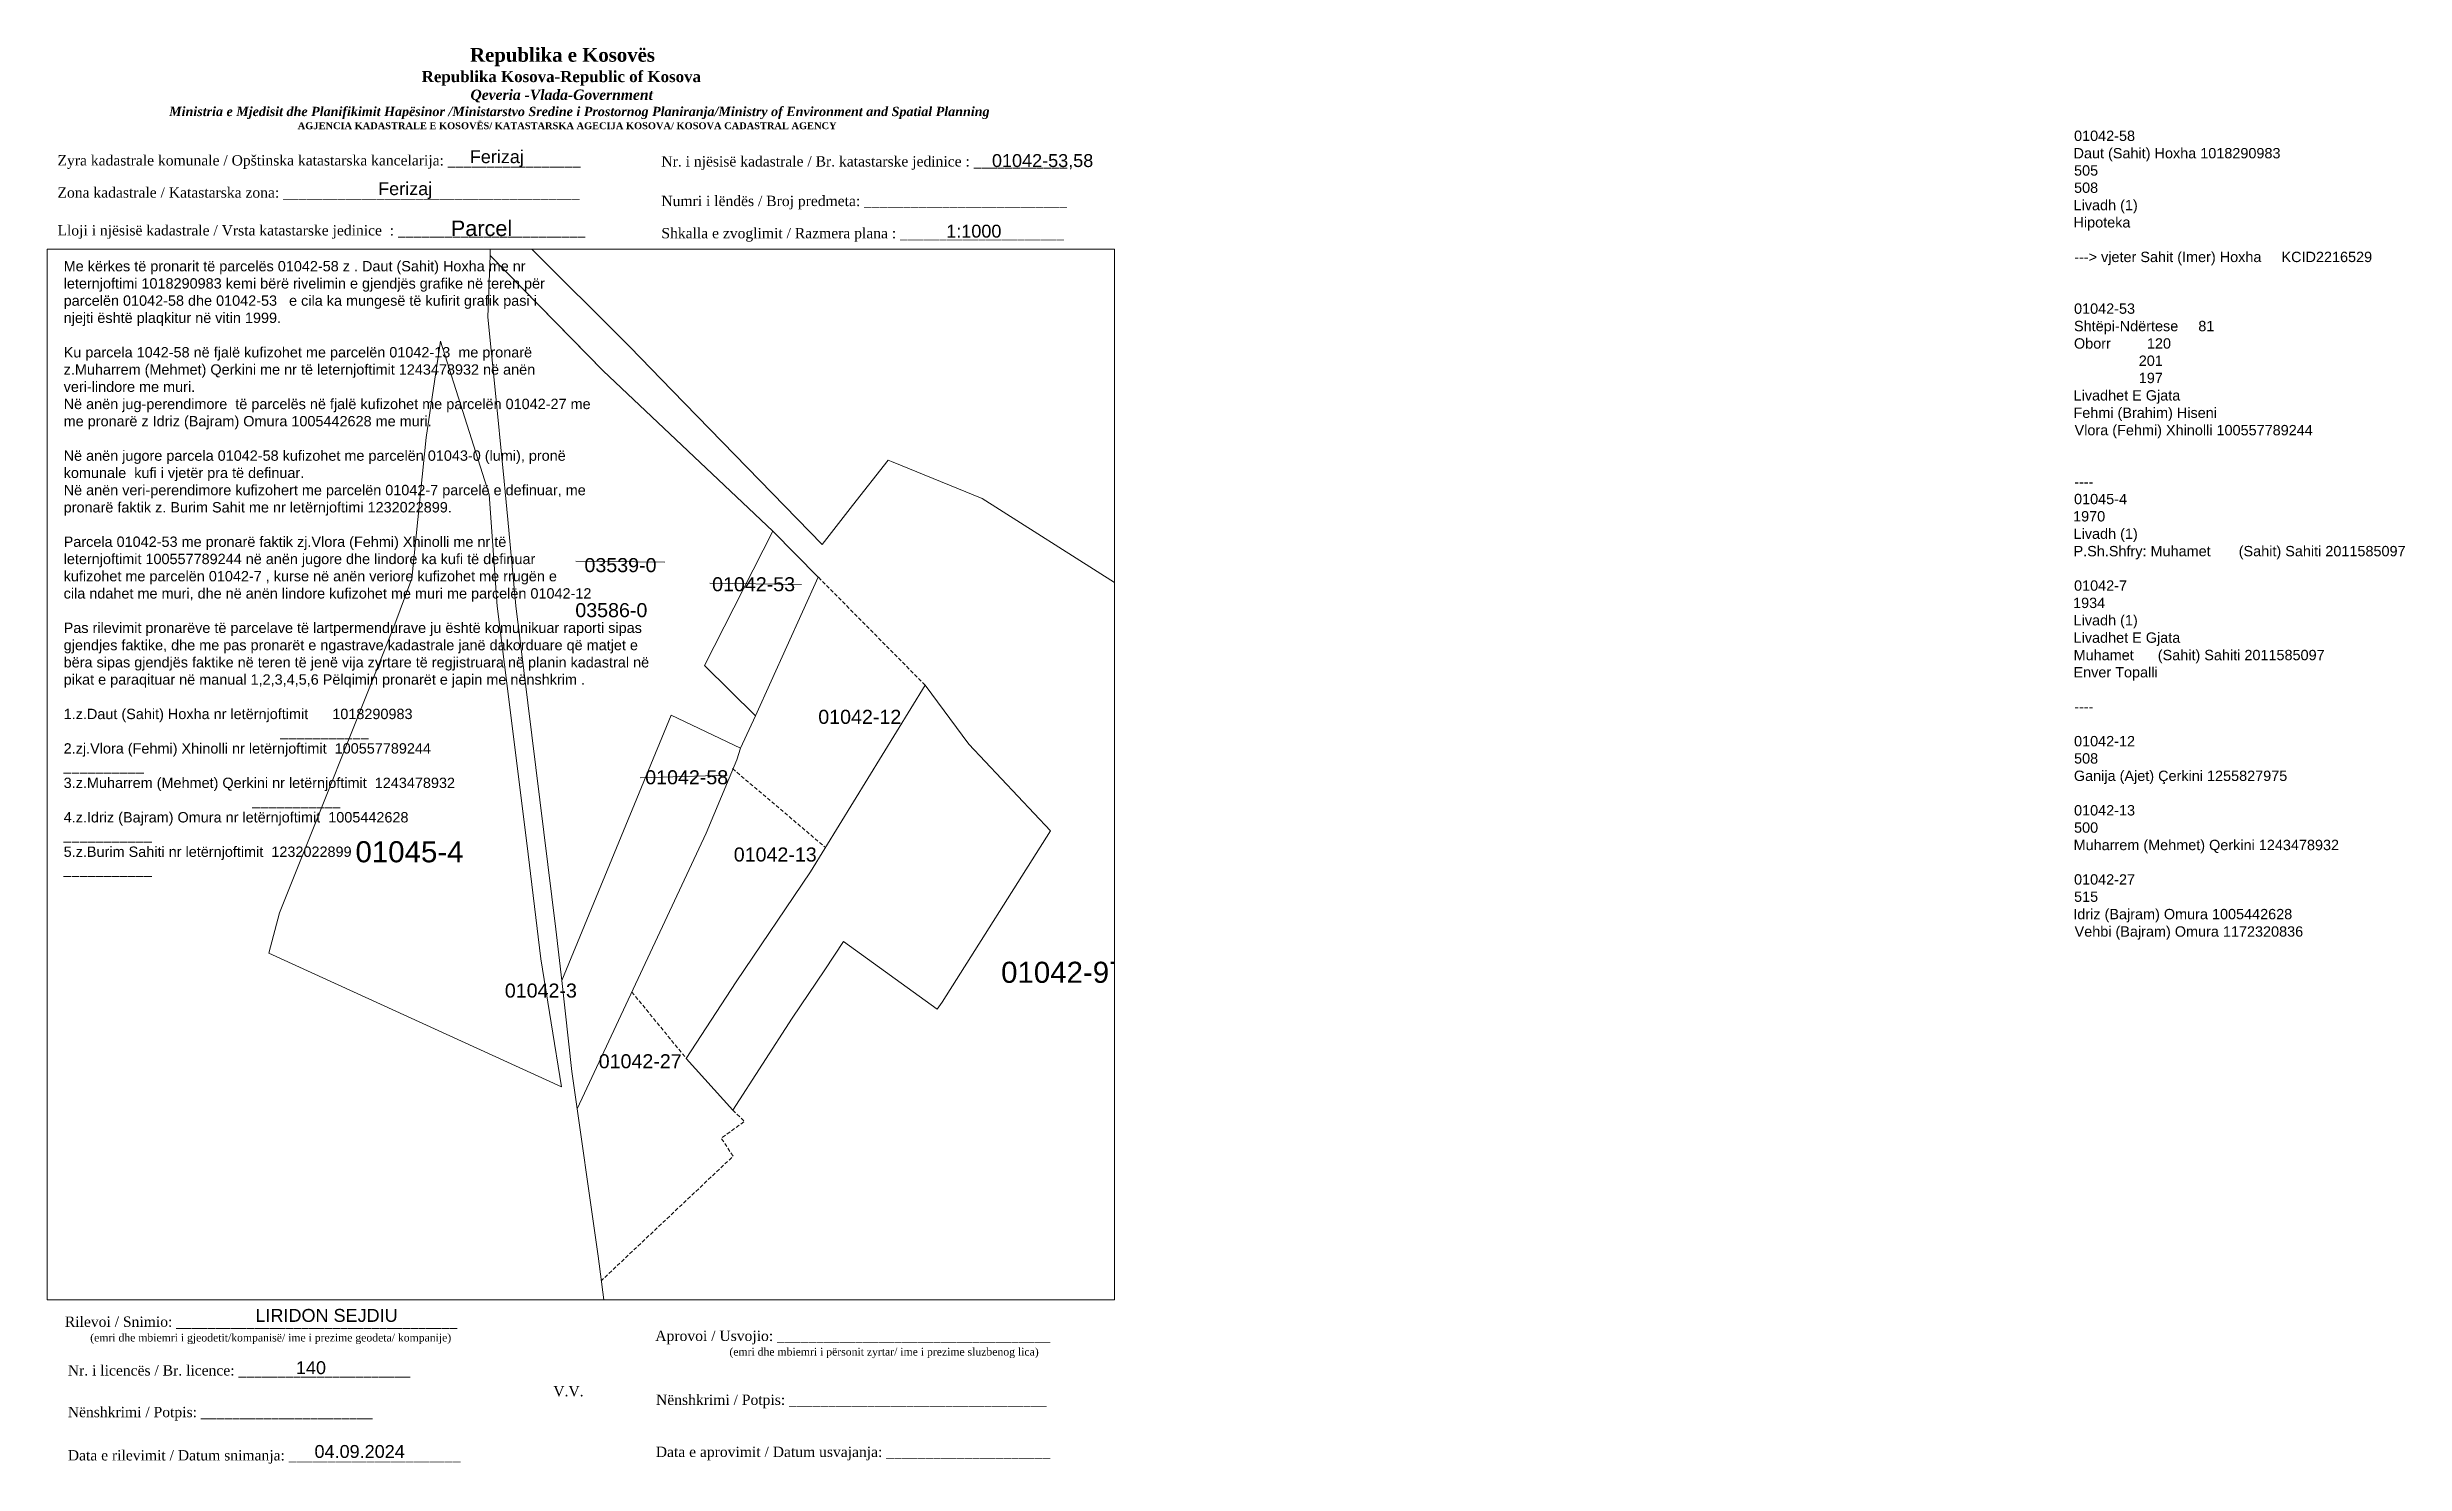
# Paper-space layout 'Manuali' of a CAD drawing. Header units: metres. Extents: x 1 to 457, y 2 to 276.
# The model-space entities are those that its viewports show. They can reach past a viewport. Long polylines and large blocks are cut down to what shows.
import ezdxf

# ---------------------------------------------------------------- set-up
doc = ezdxf.new("R2010")
doc.units = ezdxf.units.M
doc.linetypes.add('DASHED', pattern=[0.75, 0.5, -0.25])
doc.layers.get('0').update_dxf_attribs({"lineweight": 0})
for name, color, linetype, lineweight in [('Korniza e jashtme', 7, 'Continuous', 0), ('mungese nr', 7, 'Continuous', 0), ('mungese parc', 7, 'Continuous', 0), ('Nr Parceles Baze', 7, 'Continuous', 0), ('Parc-Re', 1, 'Continuous', 0), ('Parcela Baze', 7, 'Continuous', 0)]:
    doc.layers.add(name, color=color, linetype=linetype, lineweight=lineweight)
doc.styles.get("Standard").update_dxf_attribs({"font": 'arial.ttf'})

msp = doc.modelspace()

# ---------------------------------------------------------------- linework, layer by layer
at = {"layer": 'mungese parc', "flags": 128}
for points in [[(7512685.08, 4691507.55), (7512678.63, 4691514.07)], [(7512685.08, 4691507.55), (7512676.18, 4691487.81), (7512674.03, 4691483.18), (7512673.52, 4691481.53), (7512669.16, 4691471.12), (7512650.79, 4691431.87)]]:
    msp.add_lwpolyline(points, dxfattribs=at)
at = {"layer": 'mungese parc', "color": 8, "linetype": 'DASHED', "ltscale": 2, "flags": 128}
for points in [[(7512700.33, 4691492.16), (7512685.08, 4691507.55)], [(7512672.91, 4691480.29), (7512686.12, 4691469.07)], [(7512658.57, 4691448.5), (7512666.31, 4691439.05)], [(7512672.94, 4691431.68), (7512674.61, 4691430.08), (7512671.29, 4691427.7), (7512672.98, 4691425.14), (7512654.21, 4691407.42)]]:
    msp.add_lwpolyline(points, dxfattribs=at)
at = {"layer": 'Parc-Re', "flags": 128}
msp.add_lwpolyline([(7512674.03, 4691483.18), (7512673.52, 4691481.53), (7512669.16, 4691471.12), (7512650.79, 4691431.87), (7512650.04, 4691437.18), (7512648.59, 4691450.14), (7512647.77, 4691457.46), (7512642.07, 4691503.45), (7512640.92, 4691515.75), (7512640.55, 4691519.66), (7512640.4, 4691521.2), (7512639.01, 4691535.15), (7512638.07, 4691544.55), (7512638.39, 4691553.33), (7512650.13, 4691541.36), (7512654.5, 4691536.9), (7512678.63, 4691514.07), (7512685.08, 4691507.55), (7512676.18, 4691487.81)], close=True, dxfattribs=at)
for points in [[(7512650.6, 4691509.81), (7512663.26, 4691509.67)], [(7512669.67, 4691506.69), (7512682.73, 4691506.5)], [(7512659.75, 4691478.96), (7512672.13, 4691479.35)]]:
    msp.add_lwpolyline(points, dxfattribs=at)
at = {"layer": 'Parcela Baze'}
for points in [[(7512656.38, 4691391.04), (7512653.75, 4691410.92), (7512650.04, 4691437.18), (7512648.59, 4691450.14), (7512664.14, 4691487.9), (7512674.03, 4691483.18), (7512676.18, 4691487.81), (7512668.91, 4691494.96), (7512678.63, 4691514.07), (7512654.5, 4691536.9), (7512638.39, 4691553.33), (7512638.62, 4691559.93)], [(7512640.27, 4691558.27), (7512657.72, 4691540.87), (7512658.26, 4691540.33), (7512664.32, 4691534.1), (7512685.65, 4691512.2), (7512689.97, 4691517.72), (7512689.97, 4691517.72), (7512695.04, 4691524.18), (7512695.54, 4691523.98), (7512708.41, 4691518.72), (7512728.67, 4691505.89)]]:
    msp.add_lwpolyline(points, dxfattribs=at)
at = {"layer": 'Parcela Baze', "flags": 128}
for points in [[(7512647.77, 4691457.46), (7512642.07, 4691503.45), (7512640.92, 4691515.75), (7512640.55, 4691519.66), (7512640.4, 4691521.2), (7512639.01, 4691535.15), (7512638.07, 4691544.55), (7512638.39, 4691553.33), (7512650.13, 4691541.36), (7512654.5, 4691536.9), (7512678.63, 4691514.07), (7512668.91, 4691494.96), (7512676.18, 4691487.81), (7512674.03, 4691483.18), (7512664.14, 4691487.9), (7512648.59, 4691450.14), (7512647.77, 4691457.46)], [(7512629.29, 4691527.39), (7512631.31, 4691541.11), (7512638.25, 4691519.31), (7512639.39, 4691503.43), (7512643.61, 4691469.68), (7512645.63, 4691453.24), (7512648.54, 4691435.02), (7512606.9, 4691454.03), (7512608.42, 4691459.79), (7512624.67, 4691500.47), (7512627.27, 4691507.35), (7512629.29, 4691527.39)]]:
    msp.add_lwpolyline(points, dxfattribs=at)
for points in [[(7512678.63, 4691514.07), (7512685.08, 4691507.55), (7512676.18, 4691487.81), (7512668.91, 4691494.96)], [(7512664.14, 4691487.9), (7512674.03, 4691483.18), (7512673.52, 4691481.53), (7512669.16, 4691471.12), (7512650.79, 4691431.87), (7512650.04, 4691437.18), (7512648.59, 4691450.14)]]:
    msp.add_lwpolyline(points, close=True, dxfattribs=at)
at = {"layer": 'Parcela Baze'}
msp.add_lwpolyline([(7512683.98, 4691465.59), (7512673.41, 4691449.93), (7512666.31, 4691439.05), (7512672.94, 4691431.68), (7512681.38, 4691444.78), (7512686.04, 4691451.65), (7512688.7, 4691455.68), (7512702.02, 4691446.06), (7512702.71, 4691447.07), (7512718.15, 4691471.44), (7512706.55, 4691483.76), (7512700.33, 4691492.16), (7512683.98, 4691465.59)], close=True, dxfattribs=at)

# ---------------------------------------------------------------- texts
at = {"layer": 'mungese nr'}
for s, p in [('01042-53', (7512669.99, 4691505.53)), ('01042-58', (7512660.47, 4691478.06))]:
    msp.add_text(s, height=2, dxfattribs=at).set_placement(p)
at = {"layer": 'mungese parc', "color": 8}
for s, p in [('01042-12', (7512685.1, 4691486.66)), ('01042-13', (7512673.07, 4691467.07)), ('01042-3', (7512640.49, 4691447.71)), ('01042-27', (7512653.85, 4691437.65))]:
    msp.add_text(s, height=2, dxfattribs=at).set_placement(p)
at = {"layer": 'Nr Parceles Baze'}
for s, height, p in [('03539-0', 2, (7512651.82, 4691508.25)), ('01045-4', 3, (7512619.23, 4691466.96)), ('01042-97', 3, (7512711.12, 4691449.81))]:
    msp.add_text(s, height=height, dxfattribs=at).set_placement(p)
at = {"layer": 'Parc-Re'}
msp.add_text('03586-0', height=2, dxfattribs=at).set_placement((7512650.52, 4691501.84))

psp = doc.layouts.new('Manuali')

# ---------------------------------------------------------------- texts
for s, height, p in [('01042-58', 2, (393.44, 257.89)), ('Daut (Sahit) Hoxha 1018290983', 2, (393.34, 254.52)), ('01042-53,58', 2.5, (183.92, 252.84)), ('505', 2, (393.44, 251.18)), ('508', 2, (393.44, 247.84)), ('Livadh (1)', 2, (393.35, 244.47)), ('Hipoteka', 2, (393.33, 241.14)), ('---> vjeter Sahit (Imer) Hoxha     KCID2216529', 2, (393.47, 234.44)), ('01042-53', 2, (393.44, 224.43)), ('Oborr         120', 2, (393.42, 217.69)), ('Shtëpi-Ndërtese     81', 2, (393.43, 221.06)), ('                201', 2, (393.55, 214.35)), ('                197', 2, (393.55, 211.01)), ('Fehmi (Brahim) Hiseni', 2, (393.32, 204.28)), ('Livadhet E Gjata', 2, (393.35, 207.64)), ('Vlora (Fehmi) Xhinolli 100557789244', 2, (393.54, 200.91)), ('----', 2, (393.47, 190.91)), ('01045-4', 2, (393.44, 187.57)), ('1970', 2, (393.25, 184.23)), ('Livadh (1)', 2, (393.35, 180.86)), ('P.Sh.Shfry: Muhamet       (Sahit) Sahiti 2011585097', 2, (393.34, 177.49)), ('1934', 2, (393.25, 167.47)), ('01042-7', 2, (393.44, 170.82)), ('Livadh (1)', 2, (393.35, 164.11)), ('Livadhet E Gjata', 2, (393.35, 160.74)), ('Enver Topalli', 2, (393.33, 154.04)), ('Muhamet      (Sahit) Sahiti 2011585097', 2, (393.35, 157.37)), ('----', 2, (393.47, 147.37)), ('01042-12', 2, (393.44, 140.7)), ('508', 2, (393.44, 137.36)), ('Ganija (Ajet) Çerkini 1255827975', 2, (393.41, 133.99)), ('01042-13', 2, (393.44, 127.31)), ('500', 2, (393.44, 123.97)), ('Muharrem (Mehmet) Qerkini 1243478932', 2, (393.35, 120.6)), ('01042-27', 2, (393.44, 113.93)), ('515', 2, (393.44, 110.59)), ('Idriz (Bajram) Omura 1005442628', 2, (393.29, 107.22)), ('Vehbi (Bajram) Omura 1172320836', 2, (393.54, 103.85)), ('LIRIDON SEJDIU ', 2.5, (41.3, 29.28)), ('140', 2.5, (49.15, 19.16)), ('04.09.2024', 2.5, (52.75, 2.94))]:
    psp.add_text(s, height=height).set_placement(p)
for s, insert, char_height, width, attachment_point in [('\\pi77.297;{\\fBook Antiqua|b1|i0|c0|p18;\\H1.333x;Republika e Kosovës\\fTimes New Roman|b1|i0|c0|p18;\\P\\pi67.927;\\fBook Antiqua|b1|i0|c0|p18;\\H0.8125x;Republika Kosova-Republic of Kosova\\fTimes New Roman|b1|i0|c0|p18;\\P\\pi77.378;\\fBook Antiqua|b1|i1|c0|p18;\\H0.9233x;Qeveria -Vlada-Government \\P\\pi13.032,l6,t23.033;\\fTimes New Roman|b1|i1|c0|p18;\\H0.9x;Ministria e Mjedisit dhe Planifikimit Hapësinor /Ministarstvo Sredine i Prostornog Planiranja/Ministry of Environment and Spatial Planning\\P\\pi43.931,l0,tz;\\fBook Antiqua|b1|i0|c0|p18;\\H0.7406x;AGJENCIA KADASTRALE E KOSOVËS/ KATASTARSKA AGECIJA KOSOVA/ KOSOVA CADASTRAL AGENCY}', (5.57, 275.89), 2, 191.8237, 1), ('Ferizaj', (88.05, 254.47), 2.5, 9.9735, 5), ('{\\fTimes New Roman|b0|i0|c0|p18;Zyra kadastrale komunale / Opštinska katastarska kancelarija: _________________}', (2.98, 255.14), 2, 100.6873, 1), ('{\\fTimes New Roman|b0|i0|c0|p18;Nr. i njësisë kadastrale / Br. katastarske jedinice : ____________}', (119.91, 254.94), 2, 79.9484, 1), ('{\\fTimes New Roman|b0|i0|c0|p18;Zona kadastrale / Katastarska zona: ______________________________________}', (2.98, 248.91), 2, 100.6873, 1), ('Ferizaj', (70.3, 248.28), 2.5, 9.9735, 5), ('{\\fTimes New Roman|b0|i0|c0|p18;Numri i lëndës / Broj predmeta: __________________________}', (119.91, 247.28), 2, 79.9484, 1), ('{\\fArial|b0|i0|c0|p34;Parcel}', (85.09, 240.96), 3, 11.2939, 5), ('{\\fTimes New Roman|b0|i0|c0|p18;Lloji i njësisë kadastrale / Vrsta katastarske jedinice  : ________________________}', (2.98, 241.59), 2, 100.6873, 1), ('{\\fTimes New Roman|b0|i0|c0|p18;Shkalla e zvoglimit / Razmera plana : _____________________}', (119.91, 241.04), 2, 79.9484, 1), ('1:1000', (180.41, 240.41), 2.5, 10.1784, 5), ('Me kërkes të pronarit të parcelës 01042-58 z . Daut (Sahit) Hoxha me nr\\Pleternjoftimi 1018290983 kemi bërë rivelimin e gjendjës grafike në teren për\\Pparcelën 01042-58 dhe 01042-53   e cila ka mungesë të kufirit grafik pasi i\\Pnjejti është plaqkitur në vitin 1999. \\P\\PKu parcela 1042-58 në fjalë kufizohet me parcelën 01042-13  me pronarë\\Pz.Muharrem (Mehmet) Qerkini me nr të leternjoftimit 1243478932 në anën\\Pveri-lindore me muri. \\PNë anën jug-perendimore  të parcelës në fjalë kufizohet me parcelën 01042-27 me\\Pme pronarë z Idriz (Bajram) Omura 1005442628 me muri.\\P\\PNë anën jugore parcela 01042-58 kufizohet me parcelën 01043-0 (lumi), pronë\\Pkomunale  kufi i vjetër pra të definuar.\\PNë anën veri-perendimore kufizohert me parcelën 01042-7 parcelë e definuar, me\\Ppronarë faktik z. Burim Sahit me nr letërnjoftimi 1232022899.\\P\\PParcela 01042-53 me pronarë faktik zj.Vlora (Fehmi) Xhinolli me nr të\\Pleternjoftimit 100557789244 në anën jugore dhe lindore ka kufi të definuar\\Pkufizohet me parcelën 01042-7 , kurse në anën veriore kufizohet me rrugën e\\Pcila ndahet me muri, dhe në anën lindore kufizohet me muri me parcelën 01042-12\\P\\PPas rilevimit pronarëve të parcelave të lartpermendurave ju është komunikuar raporti sipas gjendjes faktike, dhe me pas pronarët e ngastrave kadastrale janë dakorduare që matjet e bëra sipas gjendjës faktike në teren të jenë vija zyrtare të regjistruara në planin kadastral në pikat e paraqituar në manual 1,2,3,4,5,6 Pëlqimin pronarët e japin me nënshkrim .\\P\\P1.z.Daut (Sahit) Hoxha nr letërnjoftimit      1018290983                                                                                                                    ___________ \\P2.zj.Vlora (Fehmi) Xhinolli nr letërnjoftimit  100557789244        \\P__________^I \\P3.z.Muharrem (Mehmet) Qerkini nr letërnjoftimit  1243478932                                                                                                  ___________\\P4.z.Idriz (Bajram) Omura nr letërnjoftimit  1005442628\\P___________\\P5.z.Burim Sahiti nr letërnjoftimit  1232022899 \\P___________', (4.18, 234.65), 2, 114.9827, 1), ('{\\fTimes New Roman|b0|i0|c0|p18;Rilevoi / Snimio: ____________________________________\\P     \\H0.75x;(emri dhe mbiemri i gjeodetit/kompanisë/ ime i prezime geodeta/ kompanije)}', (42.38, 27.65), 2, 74.7958, 5), ('{\\fTimes New Roman|b0|i0|c0|p18; Aprovoi / Usvojio: ___________________________________\\P                    \\H0.75x;(emri dhe mbiemri i përsonit zyrtar/ ime i prezime sluzbenog lica)}', (117.98, 27.58), 2, 83.344, 1), ('{\\fTimes New Roman|b0|i0|c0|p18;Nr. i licencës / Br. licence: ______________________\\P                                }', (4.98, 20.89), 2, 83.344, 1), ('{\\fTimes New Roman|b0|i0|c0|p18;V.V.                                 }', (101.92, 15.84), 2, 5.7076, 5), ('{\\fTimes New Roman|b0|i0|c0|p18; Nënshkrimi / Potpis: _________________________________}', (118.12, 15.2), 2, 83.344, 1), ('{\\fTimes New Roman|b0|i0|c0|p18;Nënshkrimi / Potpis: ______________________\\P                                 }', (4.98, 12.82), 2, 83.344, 1), ('{\\fTimes New Roman|b0|i0|c0|p18;Data e rilevimit / Datum snimanja: ______________________\\P                                 }', (4.98, 4.45), 2, 83.344, 1), ('{\\fTimes New Roman|b0|i0|c0|p18; Data e aprovimit / Datum usvajanja: _____________________}', (118.07, 5.12), 2, 83.344, 1)]:
    psp.add_mtext(s, dxfattribs=dict(insert=insert, char_height=char_height, width=width, attachment_point=attachment_point))

# ---------------------------------------------------------------- viewports
at = {"layer": 'Korniza e jashtme', "view_target_point": (370776.43, 310629.57)}
psp.add_viewport(center=(104.31, 135.25), size=(206.65, 203.4046), view_center_point=(7141874.87, 4380849.89), view_height=149.5163, dxfattribs=at)

doc.saveas('drawing.dxf')
